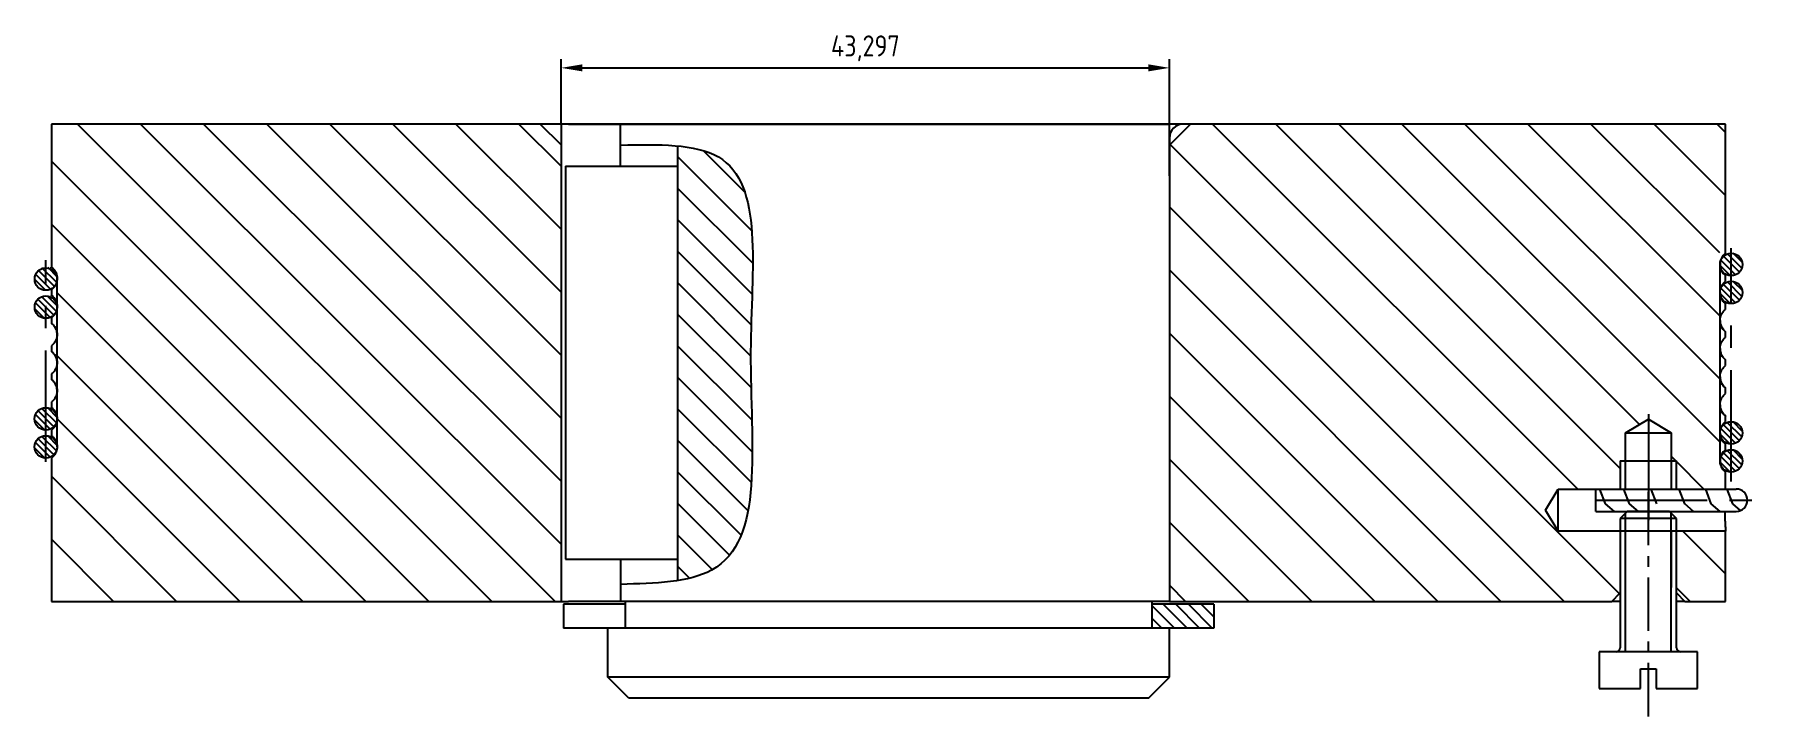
# Model space of a CAD drawing. Header units: millimetres. Extents: x 686 to 2719, y -288 to -27.
# Drawn here: x 686 to 809, y -249.3 to -200.8 of the extents above; entities that cross this region are included whole.
import ezdxf

# ---------------------------------------------------------------- set-up
doc = ezdxf.new("R2010")
doc.units = ezdxf.units.MM
doc.header["$LTSCALE"] = 0.25
doc.linetypes.add('CENTER', pattern=[50.8, 31.75, -6.35, 6.35, -6.35])
for name, color, linetype in [('Bord', 1, 'Continuous'), ('Cen', 5, 'CENTER'), ('Con', 6, 'Continuous'), ('Cont', 6, 'Continuous'), ('Hatch', 2, 'Continuous')]:
    doc.layers.add(name, color=color, linetype=linetype)
doc.layers.add('Видимый контур (ГОСТ)', color=7, linetype='Continuous', lineweight=50)
doc.styles.add('Style1', font='romans.shx', dxfattribs={"width": 0.8})
doc.dimstyles.new('Lin_0.5', dxfattribs={"dimscale": 0.5, "dimtxt": 3, "dimasz": 3, "dimexe": 1.25, "dimexo": 0, "dimgap": 1, "dimtad": 1, "dimdec": 3, "dimtxsty": 'Style1', "dimcen": 2.5, "dimclrt": 3, "dimadec": 0, "dimazin": 0, "dimtfac": 1, "dimtdec": 3, "dimtmove": 0, "dimatfit": 3, "dimldrblk": 'DOT', "dimfxl": 1, "dimarcsym": 0})
pattern_1 = [(315, (8890.8365, -7250.4656), (2.245064, 2.245064), [])]

# ---------------------------------------------------------------- blocks, each defined once
blk = doc.blocks.new('B0A3500')
at = {"ltscale": 0.48}
for p, q in [((0, 3.5), (-2.6, 3.5)), ((-2.6, 3.5), (-2.6, 0.55)), ((0, -3.5), (0, 3.5)), ((9.5, 2), (0.3, 2)), ((10, 1.5), (9.5, 2)), ((9.5, -2), (9.5, 2)), ((10, -1.5), (10, 1.5)), ((-2.6, 0.55), (-1.2, 0.55)), ((-1.2, 0.55), (-1.2, -0.55)), ((-1.2, -0.55), (-2.6, -0.55)), ((-2.6, -0.55), (-2.6, -3.5)), ((0.3, -2), (9.5, -2)), ((9.5, -2), (10, -1.5)), ((-2.6, -3.5), (0, -3.5))]:
    blk.add_line(p, q, dxfattribs=at)
at = {"color": 1, "ltscale": 0.48}
for p, q in [((0, 1.621), (9.879, 1.621)), ((0, -1.621), (9.879, -1.621))]:
    blk.add_line(p, q, dxfattribs=at)
at = {"color": 5, "linetype": 'CENTER', "ltscale": 0.48}
blk.add_line((-4.6, 0), (12, 0), dxfattribs=at)
at = {"ltscale": 0.48}
for centre, start, end in [((0.3, 2.3), 180, 270), ((0.3, -2.3), 90, 180)]:
    blk.add_arc(centre, 0.3, start, end, dxfattribs=at)
blk = doc.blocks.new('*D107')
at = {"layer": 'Con', "color": 0, "lineweight": -2, "transparency": 16777216}
for p, q in [((723.51, -207.14), (723.51, -202.52)), ((766.81, -210.84), (766.81, -202.52)), ((725.01, -203.14), (765.31, -203.14))]:
    blk.add_line(p, q, dxfattribs=at)
at = {"layer": 'Con', "color": 0, "transparency": 16777216}
for points in [[(725.01, -202.89), (725.01, -203.39), (723.51, -203.14)], [(765.31, -202.89), (765.31, -203.39), (766.81, -203.14)]]:
    blk.add_solid(points, dxfattribs=at)
at = {"layer": 'Con', "color": 3, "transparency": 16777216, "insert": (745.16, -201.75), "char_height": 1.5, "attachment_point": 5, "style": 'Style1'}
blk.add_mtext('43,297', dxfattribs=at)
blk = doc.blocks.new('_Dot')
at = {"color": 0, "linetype": 'ByBlock', "lineweight": -2}
blk.add_line((-0.5, 0), (-1, 0), dxfattribs=at)
at = {"color": 0, "linetype": 'ByBlock', "const_width": 0.5}
blk.add_lwpolyline([(-0.25, 0, 1), (0.25, 0, 1)], format="xyb", close=True, dxfattribs=at)

msp = doc.modelspace()

# ---------------------------------------------------------------- hatches: boundary and pattern name
at = {"layer": 'Hatch'}
h = msp.add_hatch(dxfattribs=at)
h.set_pattern_fill('ANSI31', color=256, angle=-90, style=0)
h.set_pattern_definition(pattern_1)
h.paths.add_polyline_path([(723.51385, -241.13989), (723.51454, -207.13989), (721.81241, -207.13989), (687.21282, -207.13989), (687.21282, -217.29255), (687.61885, -217.29255), (687.61885, -230.94351), (687.21213, -230.96573), (687.21213, -241.13989)])
h = msp.add_hatch(dxfattribs=at)
h.set_pattern_fill('ANSI31', color=256, angle=-90, style=0)
h.set_pattern_definition(pattern_1)
h.paths.add_polyline_path([(798.31055, -241.13989), (798.91055, -240.53989), (798.91055, -236.13989), (794.49877, -236.13989), (793.59768, -234.64024), (794.4996, -233.1392), (794.4996, -233.13989), (798.91055, -233.13989), (798.91055, -231.13989), (799.28955, -231.13989), (799.28955, -229.13989), (800.91124, -228.16548), (800.91124, -228.1659), (802.53224, -229.13989), (802.53224, -231.13989), (802.91055, -231.13989), (802.91124, -231.13989), (802.91124, -233.13989), (806.41124, -233.13989), (806.41124, -231.97347), (806.00333, -231.97347), (806.00333, -216.2629), (806.41194, -216.2629), (806.41194, -207.13989), (766.81114, -207.13989), (766.81114, -233.13989), (766.81184, -233.13989), (766.81184, -241.13989)])
h.paths.add_polyline_path([(806.41124, -241.13989), (806.41124, -236.13989), (802.91124, -236.13989), (802.91124, -240.53989), (803.51124, -241.13989)], flags=17)
h = msp.add_hatch(dxfattribs=at)
h.set_pattern_fill('ANSI31', color=256, scale=0.5, angle=-90, style=0)
h.set_pattern_definition([(315, (8890.8365, -7250.4656), (1.12253202, 1.12253202), [])])
edge = h.paths.add_edge_path()
edge.add_spline(control_points=[(731.81419, -239.65374), (732.71954, -239.51149), (738.23835, -238.00205), (735.98116, -224.09481), (738.17643, -210.00009), (732.93297, -208.81137), (731.81419, -208.70378)], knot_values=[3.709257557, 3.709257557, 3.709257557, 3.709257557, 6.461208478, 22.262961147, 36.333562038, 39.635474212, 39.635474212, 39.635474212, 39.635474212], degree=3, periodic=0)
edge.add_line((731.81419, -208.70378), (731.81419, -239.65374))
h = msp.add_hatch(dxfattribs=at)
h.set_pattern_fill('ANSI31', color=256, scale=0.1, angle=-90, style=0)
h.set_pattern_definition([(315, (8938.0233, 26049.195), (0.224506403, 0.224506403), [])])
h.paths.add_polyline_path([(806.81263, -217.93989, 1), (806.81263, -216.33989, 1)])
h = msp.add_hatch(dxfattribs=at)
h.set_pattern_fill('ANSI31', color=256, scale=0.1, angle=-90, style=0)
h.set_pattern_definition([(315, (8818.0235, 26048.1993), (0.224506403, 0.224506403), [])])
h.paths.add_polyline_path([(686.81281, -218.9356, 1), (686.81281, -217.3356, 1)])
h = msp.add_hatch(dxfattribs=at)
h.set_pattern_fill('ANSI31', color=256, scale=0.1, angle=-90, style=0)
h.set_pattern_definition([(315, (8938.0233, 26047.1993), (0.224506403, 0.224506403), [])])
h.paths.add_polyline_path([(806.81262, -219.9356, 1), (806.81262, -218.3356, 1)])
h = msp.add_hatch(dxfattribs=at)
h.set_pattern_fill('ANSI31', color=256, scale=0.1, angle=-90, style=0)
h.set_pattern_definition([(315, (8818.01377, 26046.14355), (0.224506403, 0.224506403), [])])
h.paths.add_polyline_path([(686.80309, -220.99133, 1), (686.80309, -219.39133, 1)])
h = msp.add_hatch(dxfattribs=at)
h.set_pattern_fill('ANSI31', color=256, scale=0.1, angle=-90, style=0)
h.set_pattern_definition([(315, (8818.02282, 26038.1907), (0.224506403, 0.224506403), [])])
h.paths.add_polyline_path([(686.81214, -228.94419, 1), (686.81214, -227.34419, 1)])
h = msp.add_hatch(dxfattribs=at)
h.set_pattern_fill('ANSI31', color=256, scale=0.1, angle=-90, style=0)
h.set_pattern_definition([(315, (8938.02263, 26037.1907), (0.224506403, 0.224506403), [])])
h.paths.add_polyline_path([(806.81195, -229.94419, 1), (806.81195, -228.34419, 1)])
h = msp.add_hatch(dxfattribs=at)
h.set_pattern_fill('ANSI31', color=256, scale=0.1, angle=-90, style=0)
h.set_pattern_definition([(315, (8818.0228, 26036.195), (0.224506403, 0.224506403), [])])
h.paths.add_polyline_path([(686.81213, -230.93989, 1), (686.81213, -229.33989, 1)])
h = msp.add_hatch(dxfattribs=at)
h.set_pattern_fill('ANSI31', color=256, scale=0.1, angle=-90, style=0)
h.set_pattern_definition([(315, (8938.02262, 26035.195), (0.224506403, 0.224506403), [])])
h.paths.add_polyline_path([(806.81194, -231.93989, 1), (806.81194, -230.33989, 1)])
h = msp.add_hatch(dxfattribs=at)
h.set_pattern_fill('ANSI31', color=256, scale=0.2, angle=-90, style=0)
h.set_pattern_definition([(315, (8890.83654, -7250.46556), (0.449012806, 0.449012806), [])])
h.paths.add_polyline_path([(766.81111, -243.03989), (769.96241, -243.03989), (769.96241, -241.33989), (765.56241, -241.33989), (765.56241, -243.03987)])

# ---------------------------------------------------------------- linework, layer by layer
at = {"layer": 'Bord'}
for p, q in [((806.01195, -231.13992), (806.01263, -217.13989)), ((687.61213, -230.13731), (687.61281, -218.14385)), ((798.91055, -231.13989), (798.91055, -233.13989)), ((798.91124, -231.13989), (798.91124, -233.13989)), ((802.91055, -233.13989), (802.91055, -231.13989)), ((802.91124, -233.13989), (802.91124, -231.13989)), ((798.91055, -236.13989), (798.91055, -240.53989)), ((798.91124, -236.13989), (798.91124, -240.53989)), ((802.91055, -240.53989), (802.91055, -236.13989)), ((802.91124, -240.53989), (802.91124, -236.13989))]:
    msp.add_line(p, q, dxfattribs=at)
msp.add_open_spline([(727.73541, -208.63989), (730.40244, -208.58605), (738.42188, -208.42414), (735.98116, -224.09481), (738.50111, -239.621), (730.17519, -239.86129), (727.73541, -239.93171)], degree=3, knots=[0, 0, 0, 0, 7.011169731, 21.081770622, 36.88352329, 43.433290506, 43.433290506, 43.433290506, 43.433290506], dxfattribs=at)
at = {"layer": 'Cen'}
for p, q in [((806.81194, -232.60438), (806.81263, -215.99002)), ((686.81213, -231.21085), (686.81282, -216.84463)), ((800.91124, -227.81647), (800.91124, -235.36592)), ((797.16975, -233.93989), (808.96345, -233.93989))]:
    msp.add_line(p, q, dxfattribs=at)
at = {"layer": 'Con'}
for p, q in [((723.81419, -210.13989), (731.81419, -210.13989)), ((723.51391, -238.13989), (723.51419, -238.13989)), ((723.81419, -238.13989), (731.81419, -238.13989))]:
    msp.add_line(p, q, dxfattribs=at)
at = {"layer": 'Cont'}
for p, q in [((687.21282, -207.13989), (687.21282, -217.33989)), ((724.01311, -207.13989), (687.21282, -207.13989)), ((687.21282, -207.13989), (687.21282, -217.33989)), ((724.01311, -207.13989), (687.21282, -207.13989)), ((771.81241, -207.13989), (721.81241, -207.13989)), ((771.81241, -207.13989), (721.81241, -207.13989)), ((723.51451, -208.63989), (722.01454, -207.13989)), ((723.51385, -241.13989), (723.51454, -207.13989)), ((724.01311, -207.13989), (727.27371, -207.13989)), ((769.31184, -207.13989), (724.31241, -207.13989)), ((769.31184, -207.13989), (724.31241, -207.13989)), ((726.81241, -207.13989), (766.81184, -207.13989)), ((726.81241, -207.13989), (766.81184, -207.13989)), ((727.27371, -207.13989), (766.81253, -207.13989)), ((727.27371, -207.13989), (766.81253, -207.13989)), ((727.73541, -210.13989), (727.73541, -207.13989)), ((766.81114, -208.63989), (768.31114, -207.13989)), ((806.41194, -207.13989), (766.81184, -207.13989)), ((806.41263, -207.13989), (766.81253, -207.13989)), ((806.41194, -216.33989), (806.41194, -207.13989)), ((806.41263, -216.33989), (806.41263, -207.13989)), ((731.81419, -239.65374), (731.81419, -208.70378)), ((766.81114, -208.13989), (766.81114, -241.13989)), ((723.51419, -238.13989), (723.51419, -210.13989)), ((723.81419, -210.13989), (723.81419, -238.13989)), ((806.41194, -218.33989), (806.41194, -217.93989)), ((806.41263, -218.33989), (806.41263, -217.93989)), ((687.21282, -218.93989), (687.21282, -219.33989)), ((687.21282, -218.93989), (687.21282, -219.33989)), ((806.41124, -220.33989), (806.41124, -219.93989)), ((806.41194, -220.33989), (806.41194, -219.93989)), ((806.41194, -220.33989), (806.41194, -219.93989)), ((806.41263, -220.33989), (806.41263, -219.93989)), ((687.21213, -220.93989), (687.21213, -221.33989)), ((687.21213, -220.93989), (687.21213, -221.33989)), ((687.21282, -220.93989), (687.21282, -221.33989)), ((687.21282, -220.93989), (687.21282, -221.33989)), ((806.41124, -222.33989), (806.41124, -221.93989)), ((806.41194, -222.33989), (806.41194, -221.93989)), ((687.21213, -222.93989), (687.21213, -223.33989)), ((687.21213, -222.93989), (687.21213, -223.33989)), ((687.21213, -224.93989), (687.21213, -225.33989)), ((687.21213, -224.93989), (687.21213, -225.33989)), ((806.41124, -224.33989), (806.41124, -223.93989)), ((806.41194, -224.33989), (806.41194, -223.93989)), ((806.41124, -226.33989), (806.41124, -225.93989)), ((806.41194, -226.33989), (806.41194, -225.93989)), ((687.21213, -226.93989), (687.21213, -227.33989)), ((687.21213, -226.93989), (687.21213, -227.33989)), ((799.28955, -229.13989), (800.91055, -228.1659)), ((799.29024, -229.13989), (800.91124, -228.1659)), ((800.91055, -228.1659), (802.53155, -229.13989)), ((800.91124, -228.1659), (802.53224, -229.13989)), ((806.41124, -228.33989), (806.41124, -227.93989)), ((806.41194, -228.33989), (806.41194, -227.93989)), ((687.21213, -228.93989), (687.21213, -229.33989)), ((687.21213, -228.93989), (687.21213, -229.33989)), ((799.28955, -231.13989), (799.28955, -229.13989)), ((799.29024, -229.13989), (802.53224, -229.13989)), ((799.29024, -233.13989), (799.29024, -229.13989)), ((802.53155, -229.13989), (802.53155, -231.13989)), ((802.53224, -229.13989), (802.53224, -233.13989)), ((687.21213, -230.93989), (687.21213, -241.13989)), ((687.21213, -230.93989), (687.21213, -241.13989)), ((798.91055, -231.13989), (799.28955, -231.13989)), ((798.91124, -231.13989), (802.91124, -231.13989)), ((802.53155, -231.13989), (802.91055, -231.13989)), ((806.41124, -230.33989), (806.41124, -229.93989)), ((806.41194, -230.33989), (806.41194, -229.93989)), ((806.41124, -233.13989), (806.41124, -231.93989)), ((806.41194, -233.13989), (806.41194, -231.93989)), ((766.81114, -233.13989), (766.81184, -233.13989)), ((766.81184, -233.13989), (766.81184, -241.13989)), ((793.59789, -234.63989), (794.49918, -233.13989)), ((793.59789, -234.64059), (794.4996, -233.13989)), ((794.49918, -233.13989), (799.29024, -233.13989)), ((794.49918, -233.13989), (799.28955, -233.13989)), ((794.4996, -236.13989), (794.4996, -233.13989)), ((797.16905, -233.13989), (806.41124, -233.13989)), ((797.16975, -233.13989), (807.16677, -233.13989)), ((797.16975, -234.73989), (797.16975, -233.13989)), ((797.85506, -234.19777), (797.46303, -233.13989)), ((799.56195, -234.19777), (799.16992, -233.13989)), ((801.5087, -234.19777), (801.11668, -233.13989)), ((802.53224, -233.13989), (806.41194, -233.13989)), ((803.49771, -234.19777), (803.10569, -233.13989)), ((805.38553, -234.19777), (804.99351, -233.13989)), ((806.92107, -234.19777), (806.52904, -233.13989)), ((794.49918, -236.13989), (793.59789, -234.63989)), ((794.49877, -236.13989), (793.59789, -234.64059)), ((797.16975, -234.73989), (807.16677, -234.73989)), ((798.49338, -234.73989), (797.85506, -234.19777)), ((800.20028, -234.73989), (799.56195, -234.19777)), ((804.13604, -234.73989), (803.49771, -234.19777)), ((806.02386, -234.73989), (805.38553, -234.19777)), ((807.48255, -234.67463), (806.92107, -234.19777)), ((766.81184, -236.13989), (766.81114, -236.13989)), ((798.91124, -236.13989), (794.49877, -236.13989)), ((798.91055, -236.13989), (794.49877, -236.13989)), ((806.41124, -236.13989), (798.91055, -236.13989)), ((799.29024, -240.16089), (799.29024, -236.13989)), ((802.53224, -236.13989), (802.53224, -240.16089)), ((806.41194, -236.13989), (802.91124, -236.13989)), ((806.41124, -241.13989), (806.41124, -236.13989)), ((806.41194, -241.13989), (806.41194, -236.13989)), ((727.73541, -238.13989), (727.73541, -241.1391)), ((798.31055, -241.13989), (798.91055, -240.53989)), ((798.31124, -241.13989), (798.91124, -240.53989)), ((802.91055, -240.53989), (803.51055, -241.13989)), ((802.91124, -240.53989), (803.51124, -241.13989)), ((687.21213, -241.13989), (724.01241, -241.13989)), ((687.21213, -241.13989), (724.01241, -241.13989)), ((728.06241, -241.33989), (723.66597, -241.33989)), ((723.66597, -241.33989), (723.66597, -243.03987)), ((766.81114, -241.13989), (724.01241, -241.13902)), ((728.06241, -241.1391), (728.06241, -243.0391)), ((765.56241, -241.13987), (765.56241, -243.03987)), ((769.96241, -241.33989), (765.56241, -241.33989)), ((766.81114, -241.13989), (798.31055, -241.13989)), ((766.81184, -241.13989), (798.31124, -241.13989)), ((769.96241, -241.13987), (769.96241, -241.13989)), ((769.96241, -241.33989), (769.96241, -243.03987)), ((798.91124, -241.13989), (798.31124, -241.13989)), ((803.51124, -241.13989), (802.91124, -241.13989)), ((803.51055, -241.13989), (806.41124, -241.13989)), ((803.51124, -241.13989), (806.41194, -241.13989)), ((728.06241, -243.0391), (723.66597, -243.0391)), ((726.81415, -246.53908), (726.81422, -243.03908)), ((766.81111, -243.03989), (726.81422, -243.03908)), ((769.96241, -243.03989), (765.56241, -243.03989)), ((766.81103, -246.53989), (766.81111, -243.03989)), ((728.31412, -248.03911), (726.81415, -246.53908)), ((766.81103, -246.53989), (726.81415, -246.53908)), ((765.311, -248.03986), (766.81103, -246.53989)), ((765.311, -248.03986), (728.31412, -248.03911))]:
    msp.add_line(p, q, dxfattribs=at)
for centre in [(806.81263, -217.13989), (686.81387, -218.18486), (806.81262, -219.1356), (686.81386, -220.18057), (686.81214, -228.14419), (806.81195, -229.14419), (686.81213, -230.13989), (806.81194, -231.13989)]:
    msp.add_circle(centre, 0.8, dxfattribs=at)
for centre, radius, start, end in [((767.81114, -208.13989), 1, 90, 180), ((807.01194, -217.13989), 1, 126.8698976, 233.1301024), ((807.01263, -217.13989), 1, 126.8698976, 233.1301024), ((807.01124, -231.13989), 1, 126.8698976, 180), ((807.01194, -231.13989), 1, 126.8698976, 180), ((807.16677, -233.93989), 0.8, 270, 90)]:
    msp.add_arc(centre, radius, start, end, dxfattribs=at)
for points, knots in [([(687.21282, -217.33989), (687.29567, -217.40203), (687.36836, -217.47665), (687.48824, -217.64555), (687.53469, -217.7388), (687.60538, -217.96163), (687.62014, -218.09225), (687.59875, -218.3518), (687.56281, -218.47824), (687.44448, -218.71024), (687.36323, -218.81357), (687.24771, -218.91281), (687.23049, -218.92664), (687.21282, -218.93989)], [-0.1859514132, -0.1859514132, -0.1859514132, -0.1859514132, -0.1548844489, -0.1548844489, -0.1238174846, -0.1238174846, -0.0847530373, -0.0847530373, -0.0456885899, -0.0456885899, -0.0066241426, -0.0066241426, 0, 0, 0, 0]), ([(687.21282, -217.33989), (687.29567, -217.40203), (687.36836, -217.47665), (687.48824, -217.64555), (687.53469, -217.7388), (687.60538, -217.96163), (687.62014, -218.09225), (687.59875, -218.3518), (687.56281, -218.47824), (687.44448, -218.71024), (687.36323, -218.81357), (687.24771, -218.91281), (687.23049, -218.92664), (687.21282, -218.93989)], [-0.1859514132, -0.1859514132, -0.1859514132, -0.1859514132, -0.1548844489, -0.1548844489, -0.1238174846, -0.1238174846, -0.0847530373, -0.0847530373, -0.0456885899, -0.0456885899, -0.0066241426, -0.0066241426, 0, 0, 0, 0]), ([(687.61282, -218.13989), (687.61282, -218.027), (687.59292, -217.91267), (687.51944, -217.70541), (687.46572, -217.60942), (687.34563, -217.45554), (687.27945, -217.39334), (687.21744, -217.34682)], [0, 0, 0, 0, 0.0355582671, 0.0355582671, 0.0701260916, 0.0701260916, 0.1014930338, 0.1014930338, 0.1014930338, 0.1014930338]), ([(687.61282, -218.13989), (687.61282, -218.027), (687.59292, -217.91267), (687.51944, -217.70541), (687.46572, -217.60942), (687.34563, -217.45554), (687.27945, -217.39334), (687.21744, -217.34682)], [0, 0, 0, 0, 0.0355582671, 0.0355582671, 0.0701260916, 0.0701260916, 0.1014930338, 0.1014930338, 0.1014930338, 0.1014930338]), ([(806.41194, -219.93989), (806.3202, -219.87109), (806.24098, -219.78702), (806.11451, -219.59571), (806.06819, -219.48988), (806.00975, -219.25207), (806.00368, -219.12076), (806.0422, -218.8632), (806.08643, -218.73941), (806.21985, -218.51575), (806.30777, -218.41802), (806.41194, -218.33989)], [-0.1859948294, -0.1859948294, -0.1859948294, -0.1859948294, -0.1515940857, -0.1515940857, -0.117193342, -0.117193342, -0.0781288947, -0.0781288947, -0.0390644473, -0.0390644473, 0, 0, 0, 0]), ([(806.41263, -219.93989), (806.3209, -219.87109), (806.24167, -219.78702), (806.1152, -219.59571), (806.06889, -219.48988), (806.01045, -219.25207), (806.00437, -219.12076), (806.04289, -218.8632), (806.08712, -218.73941), (806.22054, -218.51575), (806.30846, -218.41802), (806.41263, -218.33989)], [-0.1859948294, -0.1859948294, -0.1859948294, -0.1859948294, -0.1515940857, -0.1515940857, -0.117193342, -0.117193342, -0.0781288947, -0.0781288947, -0.0390644473, -0.0390644473, 0, 0, 0, 0]), ([(687.21282, -219.33989), (687.29567, -219.40203), (687.36836, -219.47665), (687.48824, -219.64555), (687.53469, -219.7388), (687.60538, -219.96163), (687.62014, -220.09225), (687.59875, -220.3518), (687.56281, -220.47824), (687.44448, -220.71024), (687.36323, -220.81357), (687.24771, -220.91281), (687.23049, -220.92664), (687.21282, -220.93989)], [-0.1859514132, -0.1859514132, -0.1859514132, -0.1859514132, -0.1548844489, -0.1548844489, -0.1238174846, -0.1238174846, -0.0847530373, -0.0847530373, -0.0456885899, -0.0456885899, -0.0066241426, -0.0066241426, 0, 0, 0, 0]), ([(687.21282, -219.33989), (687.29567, -219.40203), (687.36836, -219.47665), (687.48824, -219.64555), (687.53469, -219.7388), (687.60538, -219.96163), (687.62014, -220.09225), (687.59875, -220.3518), (687.56281, -220.47824), (687.44448, -220.71024), (687.36323, -220.81357), (687.24771, -220.91281), (687.23049, -220.92664), (687.21282, -220.93989)], [-0.1859514132, -0.1859514132, -0.1859514132, -0.1859514132, -0.1548844489, -0.1548844489, -0.1238174846, -0.1238174846, -0.0847530373, -0.0847530373, -0.0456885899, -0.0456885899, -0.0066241426, -0.0066241426, 0, 0, 0, 0]), ([(687.61282, -220.13989), (687.61282, -220.027), (687.59292, -219.91267), (687.51944, -219.70541), (687.46572, -219.60942), (687.34563, -219.45554), (687.27945, -219.39334), (687.21744, -219.34682)], [0, 0, 0, 0, 0.0355582671, 0.0355582671, 0.0701260916, 0.0701260916, 0.1014930338, 0.1014930338, 0.1014930338, 0.1014930338]), ([(687.61282, -220.13989), (687.61282, -220.027), (687.59292, -219.91267), (687.51944, -219.70541), (687.46572, -219.60942), (687.34563, -219.45554), (687.27945, -219.39334), (687.21744, -219.34682)], [0, 0, 0, 0, 0.0355582671, 0.0355582671, 0.0701260916, 0.0701260916, 0.1014930338, 0.1014930338, 0.1014930338, 0.1014930338]), ([(806.01194, -219.13989), (806.01194, -219.25278), (806.03184, -219.36712), (806.10532, -219.57437), (806.15904, -219.67036), (806.27913, -219.82424), (806.34531, -219.88645), (806.40732, -219.93297)], [0, 0, 0, 0, 0.0355582671, 0.0355582671, 0.0701260916, 0.0701260916, 0.1014930338, 0.1014930338, 0.1014930338, 0.1014930338]), ([(806.01263, -219.13989), (806.01263, -219.25278), (806.03253, -219.36712), (806.10602, -219.57437), (806.15974, -219.67036), (806.27982, -219.82424), (806.346, -219.88645), (806.40801, -219.93297)], [0, 0, 0, 0, 0.0355582671, 0.0355582671, 0.0701260916, 0.0701260916, 0.1014930338, 0.1014930338, 0.1014930338, 0.1014930338]), ([(806.41124, -221.93989), (806.31951, -221.87109), (806.24029, -221.78702), (806.11381, -221.59571), (806.0675, -221.48988), (806.00906, -221.25207), (806.00298, -221.12076), (806.0415, -220.8632), (806.08574, -220.73941), (806.21916, -220.51575), (806.30707, -220.41802), (806.41124, -220.33989)], [-0.1859948294, -0.1859948294, -0.1859948294, -0.1859948294, -0.1515940857, -0.1515940857, -0.117193342, -0.117193342, -0.0781288947, -0.0781288947, -0.0390644473, -0.0390644473, 0, 0, 0, 0]), ([(806.41194, -221.93989), (806.3202, -221.87109), (806.24098, -221.78702), (806.11451, -221.59571), (806.06819, -221.48988), (806.00975, -221.25207), (806.00368, -221.12076), (806.0422, -220.8632), (806.08643, -220.73941), (806.21985, -220.51575), (806.30777, -220.41802), (806.41194, -220.33989)], [-0.1859948294, -0.1859948294, -0.1859948294, -0.1859948294, -0.1515940857, -0.1515940857, -0.117193342, -0.117193342, -0.0781288947, -0.0781288947, -0.0390644473, -0.0390644473, 0, 0, 0, 0]), ([(806.01124, -221.13989), (806.01124, -221.25278), (806.03114, -221.36712), (806.10463, -221.57437), (806.15835, -221.67036), (806.27843, -221.82424), (806.34462, -221.88645), (806.40663, -221.93297)], [0, 0, 0, 0, 0.0355582671, 0.0355582671, 0.0701260916, 0.0701260916, 0.1014930338, 0.1014930338, 0.1014930338, 0.1014930338]), ([(806.01194, -221.13989), (806.01194, -221.25278), (806.03184, -221.36712), (806.10532, -221.57437), (806.15904, -221.67036), (806.27913, -221.82424), (806.34531, -221.88645), (806.40732, -221.93297)], [0, 0, 0, 0, 0.0355582671, 0.0355582671, 0.0701260916, 0.0701260916, 0.1014930338, 0.1014930338, 0.1014930338, 0.1014930338]), ([(687.21213, -221.33989), (687.29497, -221.40203), (687.36767, -221.47665), (687.48754, -221.64555), (687.534, -221.7388), (687.60469, -221.96163), (687.61944, -222.09225), (687.59806, -222.3518), (687.56212, -222.47824), (687.44379, -222.71024), (687.36253, -222.81357), (687.24701, -222.91281), (687.22979, -222.92664), (687.21213, -222.93989)], [-0.1859514132, -0.1859514132, -0.1859514132, -0.1859514132, -0.1548844489, -0.1548844489, -0.1238174846, -0.1238174846, -0.0847530373, -0.0847530373, -0.0456885899, -0.0456885899, -0.0066241426, -0.0066241426, 0, 0, 0, 0]), ([(687.21213, -221.33989), (687.29497, -221.40203), (687.36767, -221.47665), (687.48754, -221.64555), (687.534, -221.7388), (687.60469, -221.96163), (687.61944, -222.09225), (687.59806, -222.3518), (687.56212, -222.47824), (687.44379, -222.71024), (687.36253, -222.81357), (687.24701, -222.91281), (687.22979, -222.92664), (687.21213, -222.93989)], [-0.1859514132, -0.1859514132, -0.1859514132, -0.1859514132, -0.1548844489, -0.1548844489, -0.1238174846, -0.1238174846, -0.0847530373, -0.0847530373, -0.0456885899, -0.0456885899, -0.0066241426, -0.0066241426, 0, 0, 0, 0]), ([(687.61213, -222.13989), (687.61213, -222.027), (687.59223, -221.91267), (687.51874, -221.70541), (687.46502, -221.60942), (687.34494, -221.45554), (687.27876, -221.39334), (687.21675, -221.34682)], [0, 0, 0, 0, 0.0355582671, 0.0355582671, 0.0701260916, 0.0701260916, 0.1014930338, 0.1014930338, 0.1014930338, 0.1014930338]), ([(687.61213, -222.13989), (687.61213, -222.027), (687.59223, -221.91267), (687.51874, -221.70541), (687.46502, -221.60942), (687.34494, -221.45554), (687.27876, -221.39334), (687.21675, -221.34682)], [0, 0, 0, 0, 0.0355582671, 0.0355582671, 0.0701260916, 0.0701260916, 0.1014930338, 0.1014930338, 0.1014930338, 0.1014930338]), ([(806.41124, -223.93989), (806.31951, -223.87109), (806.24029, -223.78702), (806.11381, -223.59571), (806.0675, -223.48988), (806.00906, -223.25207), (806.00298, -223.12076), (806.0415, -222.8632), (806.08574, -222.73941), (806.21916, -222.51575), (806.30707, -222.41802), (806.41124, -222.33989)], [-0.1859948294, -0.1859948294, -0.1859948294, -0.1859948294, -0.1515940857, -0.1515940857, -0.117193342, -0.117193342, -0.0781288947, -0.0781288947, -0.0390644473, -0.0390644473, 0, 0, 0, 0]), ([(806.41194, -223.93989), (806.3202, -223.87109), (806.24098, -223.78702), (806.11451, -223.59571), (806.06819, -223.48988), (806.00975, -223.25207), (806.00368, -223.12076), (806.0422, -222.8632), (806.08643, -222.73941), (806.21985, -222.51575), (806.30777, -222.41802), (806.41194, -222.33989)], [-0.1859948294, -0.1859948294, -0.1859948294, -0.1859948294, -0.1515940857, -0.1515940857, -0.117193342, -0.117193342, -0.0781288947, -0.0781288947, -0.0390644473, -0.0390644473, 0, 0, 0, 0]), ([(687.21213, -223.33989), (687.29497, -223.40203), (687.36767, -223.47665), (687.48754, -223.64555), (687.534, -223.7388), (687.60469, -223.96163), (687.61944, -224.09225), (687.59806, -224.3518), (687.56212, -224.47824), (687.44379, -224.71024), (687.36253, -224.81357), (687.24701, -224.91281), (687.22979, -224.92664), (687.21213, -224.93989)], [-0.1859514132, -0.1859514132, -0.1859514132, -0.1859514132, -0.1548844489, -0.1548844489, -0.1238174846, -0.1238174846, -0.0847530373, -0.0847530373, -0.0456885899, -0.0456885899, -0.0066241426, -0.0066241426, 0, 0, 0, 0]), ([(687.21213, -223.33989), (687.29497, -223.40203), (687.36767, -223.47665), (687.48754, -223.64555), (687.534, -223.7388), (687.60469, -223.96163), (687.61944, -224.09225), (687.59806, -224.3518), (687.56212, -224.47824), (687.44379, -224.71024), (687.36253, -224.81357), (687.24701, -224.91281), (687.22979, -224.92664), (687.21213, -224.93989)], [-0.1859514132, -0.1859514132, -0.1859514132, -0.1859514132, -0.1548844489, -0.1548844489, -0.1238174846, -0.1238174846, -0.0847530373, -0.0847530373, -0.0456885899, -0.0456885899, -0.0066241426, -0.0066241426, 0, 0, 0, 0]), ([(687.61213, -224.13989), (687.61213, -224.027), (687.59223, -223.91267), (687.51874, -223.70541), (687.46502, -223.60942), (687.34494, -223.45554), (687.27876, -223.39334), (687.21675, -223.34682)], [0, 0, 0, 0, 0.0355582671, 0.0355582671, 0.0701260916, 0.0701260916, 0.1014930338, 0.1014930338, 0.1014930338, 0.1014930338]), ([(687.61213, -224.13989), (687.61213, -224.027), (687.59223, -223.91267), (687.51874, -223.70541), (687.46502, -223.60942), (687.34494, -223.45554), (687.27876, -223.39334), (687.21675, -223.34682)], [0, 0, 0, 0, 0.0355582671, 0.0355582671, 0.0701260916, 0.0701260916, 0.1014930338, 0.1014930338, 0.1014930338, 0.1014930338]), ([(806.01124, -223.13989), (806.01124, -223.25278), (806.03114, -223.36712), (806.10463, -223.57437), (806.15835, -223.67036), (806.27843, -223.82424), (806.34462, -223.88645), (806.40663, -223.93297)], [0, 0, 0, 0, 0.0355582671, 0.0355582671, 0.0701260916, 0.0701260916, 0.1014930338, 0.1014930338, 0.1014930338, 0.1014930338]), ([(806.01194, -223.13989), (806.01194, -223.25278), (806.03184, -223.36712), (806.10532, -223.57437), (806.15904, -223.67036), (806.27913, -223.82424), (806.34531, -223.88645), (806.40732, -223.93297)], [0, 0, 0, 0, 0.0355582671, 0.0355582671, 0.0701260916, 0.0701260916, 0.1014930338, 0.1014930338, 0.1014930338, 0.1014930338]), ([(806.41124, -225.93989), (806.31951, -225.87109), (806.24029, -225.78702), (806.11381, -225.59571), (806.0675, -225.48988), (806.00906, -225.25207), (806.00298, -225.12076), (806.0415, -224.8632), (806.08574, -224.73941), (806.21916, -224.51575), (806.30707, -224.41802), (806.41124, -224.33989)], [-0.1859948294, -0.1859948294, -0.1859948294, -0.1859948294, -0.1515940857, -0.1515940857, -0.117193342, -0.117193342, -0.0781288947, -0.0781288947, -0.0390644473, -0.0390644473, 0, 0, 0, 0]), ([(806.41194, -225.93989), (806.3202, -225.87109), (806.24098, -225.78702), (806.11451, -225.59571), (806.06819, -225.48988), (806.00975, -225.25207), (806.00368, -225.12076), (806.0422, -224.8632), (806.08643, -224.73941), (806.21985, -224.51575), (806.30777, -224.41802), (806.41194, -224.33989)], [-0.1859948294, -0.1859948294, -0.1859948294, -0.1859948294, -0.1515940857, -0.1515940857, -0.117193342, -0.117193342, -0.0781288947, -0.0781288947, -0.0390644473, -0.0390644473, 0, 0, 0, 0]), ([(687.21213, -225.33989), (687.29497, -225.40203), (687.36767, -225.47665), (687.48754, -225.64555), (687.534, -225.7388), (687.60469, -225.96163), (687.61944, -226.09225), (687.59806, -226.3518), (687.56212, -226.47824), (687.44379, -226.71024), (687.36253, -226.81357), (687.24701, -226.91281), (687.22979, -226.92664), (687.21213, -226.93989)], [-0.1859514132, -0.1859514132, -0.1859514132, -0.1859514132, -0.1548844489, -0.1548844489, -0.1238174846, -0.1238174846, -0.0847530373, -0.0847530373, -0.0456885899, -0.0456885899, -0.0066241426, -0.0066241426, 0, 0, 0, 0]), ([(687.21213, -225.33989), (687.29497, -225.40203), (687.36767, -225.47665), (687.48754, -225.64555), (687.534, -225.7388), (687.60469, -225.96163), (687.61944, -226.09225), (687.59806, -226.3518), (687.56212, -226.47824), (687.44379, -226.71024), (687.36253, -226.81357), (687.24701, -226.91281), (687.22979, -226.92664), (687.21213, -226.93989)], [-0.1859514132, -0.1859514132, -0.1859514132, -0.1859514132, -0.1548844489, -0.1548844489, -0.1238174846, -0.1238174846, -0.0847530373, -0.0847530373, -0.0456885899, -0.0456885899, -0.0066241426, -0.0066241426, 0, 0, 0, 0]), ([(687.61213, -226.13989), (687.61213, -226.027), (687.59223, -225.91267), (687.51874, -225.70541), (687.46502, -225.60942), (687.34494, -225.45554), (687.27876, -225.39334), (687.21675, -225.34682)], [0, 0, 0, 0, 0.0355582671, 0.0355582671, 0.0701260916, 0.0701260916, 0.1014930338, 0.1014930338, 0.1014930338, 0.1014930338]), ([(687.61213, -226.13989), (687.61213, -226.027), (687.59223, -225.91267), (687.51874, -225.70541), (687.46502, -225.60942), (687.34494, -225.45554), (687.27876, -225.39334), (687.21675, -225.34682)], [0, 0, 0, 0, 0.0355582671, 0.0355582671, 0.0701260916, 0.0701260916, 0.1014930338, 0.1014930338, 0.1014930338, 0.1014930338]), ([(806.01124, -225.13989), (806.01124, -225.25278), (806.03114, -225.36712), (806.10463, -225.57437), (806.15835, -225.67036), (806.27843, -225.82424), (806.34462, -225.88645), (806.40663, -225.93297)], [0, 0, 0, 0, 0.0355582671, 0.0355582671, 0.0701260916, 0.0701260916, 0.1014930338, 0.1014930338, 0.1014930338, 0.1014930338]), ([(806.01194, -225.13989), (806.01194, -225.25278), (806.03184, -225.36712), (806.10532, -225.57437), (806.15904, -225.67036), (806.27913, -225.82424), (806.34531, -225.88645), (806.40732, -225.93297)], [0, 0, 0, 0, 0.0355582671, 0.0355582671, 0.0701260916, 0.0701260916, 0.1014930338, 0.1014930338, 0.1014930338, 0.1014930338]), ([(687.21213, -227.33989), (687.29497, -227.40203), (687.36767, -227.47665), (687.48754, -227.64555), (687.534, -227.7388), (687.60469, -227.96163), (687.61944, -228.09225), (687.59806, -228.3518), (687.56212, -228.47824), (687.44379, -228.71024), (687.36253, -228.81357), (687.24701, -228.91281), (687.22979, -228.92664), (687.21213, -228.93989)], [-0.1859514132, -0.1859514132, -0.1859514132, -0.1859514132, -0.1548844489, -0.1548844489, -0.1238174846, -0.1238174846, -0.0847530373, -0.0847530373, -0.0456885899, -0.0456885899, -0.0066241426, -0.0066241426, 0, 0, 0, 0]), ([(687.21213, -227.33989), (687.29497, -227.40203), (687.36767, -227.47665), (687.48754, -227.64555), (687.534, -227.7388), (687.60469, -227.96163), (687.61944, -228.09225), (687.59806, -228.3518), (687.56212, -228.47824), (687.44379, -228.71024), (687.36253, -228.81357), (687.24701, -228.91281), (687.22979, -228.92664), (687.21213, -228.93989)], [-0.1859514132, -0.1859514132, -0.1859514132, -0.1859514132, -0.1548844489, -0.1548844489, -0.1238174846, -0.1238174846, -0.0847530373, -0.0847530373, -0.0456885899, -0.0456885899, -0.0066241426, -0.0066241426, 0, 0, 0, 0]), ([(687.61213, -228.13989), (687.61213, -228.027), (687.59223, -227.91267), (687.51874, -227.70541), (687.46502, -227.60942), (687.34494, -227.45554), (687.27876, -227.39334), (687.21675, -227.34682)], [0, 0, 0, 0, 0.0355582671, 0.0355582671, 0.0701260916, 0.0701260916, 0.1014930338, 0.1014930338, 0.1014930338, 0.1014930338]), ([(687.61213, -228.13989), (687.61213, -228.027), (687.59223, -227.91267), (687.51874, -227.70541), (687.46502, -227.60942), (687.34494, -227.45554), (687.27876, -227.39334), (687.21675, -227.34682)], [0, 0, 0, 0, 0.0355582671, 0.0355582671, 0.0701260916, 0.0701260916, 0.1014930338, 0.1014930338, 0.1014930338, 0.1014930338]), ([(806.41124, -227.93989), (806.31951, -227.87109), (806.24029, -227.78702), (806.11381, -227.59571), (806.0675, -227.48988), (806.00906, -227.25207), (806.00298, -227.12076), (806.0415, -226.8632), (806.08574, -226.73941), (806.21916, -226.51575), (806.30707, -226.41802), (806.41124, -226.33989)], [-0.1859948294, -0.1859948294, -0.1859948294, -0.1859948294, -0.1515940857, -0.1515940857, -0.117193342, -0.117193342, -0.0781288947, -0.0781288947, -0.0390644473, -0.0390644473, 0, 0, 0, 0]), ([(806.41194, -227.93989), (806.3202, -227.87109), (806.24098, -227.78702), (806.11451, -227.59571), (806.06819, -227.48988), (806.00975, -227.25207), (806.00368, -227.12076), (806.0422, -226.8632), (806.08643, -226.73941), (806.21985, -226.51575), (806.30777, -226.41802), (806.41194, -226.33989)], [-0.1859948294, -0.1859948294, -0.1859948294, -0.1859948294, -0.1515940857, -0.1515940857, -0.117193342, -0.117193342, -0.0781288947, -0.0781288947, -0.0390644473, -0.0390644473, 0, 0, 0, 0]), ([(806.01124, -227.13989), (806.01124, -227.25278), (806.03114, -227.36712), (806.10463, -227.57437), (806.15835, -227.67036), (806.27843, -227.82424), (806.34462, -227.88645), (806.40663, -227.93297)], [0, 0, 0, 0, 0.0355582671, 0.0355582671, 0.0701260916, 0.0701260916, 0.1014930338, 0.1014930338, 0.1014930338, 0.1014930338]), ([(806.01194, -227.13989), (806.01194, -227.25278), (806.03184, -227.36712), (806.10532, -227.57437), (806.15904, -227.67036), (806.27913, -227.82424), (806.34531, -227.88645), (806.40732, -227.93297)], [0, 0, 0, 0, 0.0355582671, 0.0355582671, 0.0701260916, 0.0701260916, 0.1014930338, 0.1014930338, 0.1014930338, 0.1014930338]), ([(806.41124, -229.93989), (806.31951, -229.87109), (806.24029, -229.78702), (806.11381, -229.59571), (806.0675, -229.48988), (806.00906, -229.25207), (806.00298, -229.12076), (806.0415, -228.8632), (806.08574, -228.73941), (806.21916, -228.51575), (806.30707, -228.41802), (806.41124, -228.33989)], [-0.1859948294, -0.1859948294, -0.1859948294, -0.1859948294, -0.1515940857, -0.1515940857, -0.117193342, -0.117193342, -0.0781288947, -0.0781288947, -0.0390644473, -0.0390644473, 0, 0, 0, 0]), ([(806.41194, -229.93989), (806.3202, -229.87109), (806.24098, -229.78702), (806.11451, -229.59571), (806.06819, -229.48988), (806.00975, -229.25207), (806.00368, -229.12076), (806.0422, -228.8632), (806.08643, -228.73941), (806.21985, -228.51575), (806.30777, -228.41802), (806.41194, -228.33989)], [-0.1859948294, -0.1859948294, -0.1859948294, -0.1859948294, -0.1515940857, -0.1515940857, -0.117193342, -0.117193342, -0.0781288947, -0.0781288947, -0.0390644473, -0.0390644473, 0, 0, 0, 0]), ([(687.21213, -229.33989), (687.29497, -229.40203), (687.36767, -229.47665), (687.48754, -229.64555), (687.534, -229.7388), (687.60469, -229.96163), (687.61944, -230.09225), (687.59806, -230.3518), (687.56212, -230.47824), (687.44379, -230.71024), (687.36253, -230.81357), (687.24701, -230.91281), (687.22979, -230.92664), (687.21213, -230.93989)], [-0.1859514132, -0.1859514132, -0.1859514132, -0.1859514132, -0.1548844489, -0.1548844489, -0.1238174846, -0.1238174846, -0.0847530373, -0.0847530373, -0.0456885899, -0.0456885899, -0.0066241426, -0.0066241426, 0, 0, 0, 0]), ([(687.21213, -229.33989), (687.29497, -229.40203), (687.36767, -229.47665), (687.48754, -229.64555), (687.534, -229.7388), (687.60469, -229.96163), (687.61944, -230.09225), (687.59806, -230.3518), (687.56212, -230.47824), (687.44379, -230.71024), (687.36253, -230.81357), (687.24701, -230.91281), (687.22979, -230.92664), (687.21213, -230.93989)], [-0.1859514132, -0.1859514132, -0.1859514132, -0.1859514132, -0.1548844489, -0.1548844489, -0.1238174846, -0.1238174846, -0.0847530373, -0.0847530373, -0.0456885899, -0.0456885899, -0.0066241426, -0.0066241426, 0, 0, 0, 0]), ([(687.61213, -230.13989), (687.61213, -230.027), (687.59223, -229.91267), (687.51874, -229.70541), (687.46502, -229.60942), (687.34494, -229.45554), (687.27876, -229.39334), (687.21675, -229.34682)], [0, 0, 0, 0, 0.0355582671, 0.0355582671, 0.0701260916, 0.0701260916, 0.1014930338, 0.1014930338, 0.1014930338, 0.1014930338]), ([(687.61213, -230.13989), (687.61213, -230.027), (687.59223, -229.91267), (687.51874, -229.70541), (687.46502, -229.60942), (687.34494, -229.45554), (687.27876, -229.39334), (687.21675, -229.34682)], [0, 0, 0, 0, 0.0355582671, 0.0355582671, 0.0701260916, 0.0701260916, 0.1014930338, 0.1014930338, 0.1014930338, 0.1014930338]), ([(806.01124, -229.13989), (806.01124, -229.25278), (806.03114, -229.36712), (806.10463, -229.57437), (806.15835, -229.67036), (806.27843, -229.82424), (806.34462, -229.88645), (806.40663, -229.93297)], [0, 0, 0, 0, 0.0355582671, 0.0355582671, 0.0701260916, 0.0701260916, 0.1014930338, 0.1014930338, 0.1014930338, 0.1014930338]), ([(806.01194, -229.13989), (806.01194, -229.25278), (806.03184, -229.36712), (806.10532, -229.57437), (806.15904, -229.67036), (806.27913, -229.82424), (806.34531, -229.88645), (806.40732, -229.93297)], [0, 0, 0, 0, 0.0355582671, 0.0355582671, 0.0701260916, 0.0701260916, 0.1014930338, 0.1014930338, 0.1014930338, 0.1014930338]), ([(806.01124, -231.13989), (806.01124, -231.25278), (806.03114, -231.36712), (806.10463, -231.57437), (806.15835, -231.67036), (806.27843, -231.82424), (806.34462, -231.88645), (806.40663, -231.93297)], [0, 0, 0, 0, 0.0355582671, 0.0355582671, 0.0701260916, 0.0701260916, 0.1014930338, 0.1014930338, 0.1014930338, 0.1014930338]), ([(806.01194, -231.13989), (806.01194, -231.25278), (806.03184, -231.36712), (806.10532, -231.57437), (806.15904, -231.67036), (806.27913, -231.82424), (806.34531, -231.88645), (806.40732, -231.93297)], [0, 0, 0, 0, 0.0355582671, 0.0355582671, 0.0701260916, 0.0701260916, 0.1014930338, 0.1014930338, 0.1014930338, 0.1014930338]), ([(806.35443, -234.73989), (806.35529, -234.8982), (806.35814, -235.06161), (806.36809, -235.39879), (806.37582, -235.56742), (806.39032, -235.83369), (806.39804, -235.94912), (806.40893, -236.10222), (806.41194, -236.13989), (806.41194, -236.13989)], [0.9143317277, 0.9143317277, 0.9143317277, 0.9143317277, 0.9609584328, 0.9609584328, 1.017485431, 1.017485431, 1.0740123621, 1.0740123621, 1.1305392933, 1.1305392933, 1.1305392933, 1.1305392933])]:
    msp.add_open_spline(points, degree=3, knots=knots, dxfattribs=at)
for points in [[(687.21752, -219.34682), (687.21439, -219.34451), (687.21282, -219.3422), (687.21282, -219.33989)], [(806.40794, -219.93297), (806.41106, -219.93527), (806.41263, -219.93758), (806.41263, -219.93989)], [(687.21682, -221.34682), (687.2137, -221.34451), (687.21213, -221.3422), (687.21213, -221.33989)], [(806.40724, -221.93297), (806.41037, -221.93527), (806.41194, -221.93758), (806.41194, -221.93989)], [(687.21682, -223.34682), (687.2137, -223.34451), (687.21213, -223.3422), (687.21213, -223.33989)], [(806.40724, -223.93297), (806.41037, -223.93527), (806.41194, -223.93758), (806.41194, -223.93989)], [(687.21682, -225.34682), (687.2137, -225.34451), (687.21213, -225.3422), (687.21213, -225.33989)], [(806.40724, -225.93297), (806.41037, -225.93527), (806.41194, -225.93758), (806.41194, -225.93989)], [(687.21682, -227.34682), (687.2137, -227.34451), (687.21213, -227.3422), (687.21213, -227.33989)], [(806.40724, -227.93297), (806.41037, -227.93527), (806.41194, -227.93758), (806.41194, -227.93989)], [(687.21682, -229.34682), (687.2137, -229.34451), (687.21213, -229.3422), (687.21213, -229.33989)], [(806.40724, -229.93297), (806.41037, -229.93527), (806.41194, -229.93758), (806.41194, -229.93989)], [(806.40656, -231.93297), (806.4095, -231.93514), (806.41106, -231.93731), (806.41123, -231.93948)], [(806.40725, -231.93297), (806.41019, -231.93514), (806.41175, -231.93731), (806.41192, -231.93948)], [(806.41123, -231.93948), (806.41124, -231.93976), (806.41124, -231.93989), (806.41124, -231.93989)], [(806.41192, -231.93948), (806.41193, -231.93976), (806.41194, -231.93989), (806.41194, -231.93989)]]:
    msp.add_open_spline(points, degree=3, dxfattribs=at)
at = {"layer": 'Видимый контур (ГОСТ)'}
msp.add_open_spline([(687.21752, -217.34682), (687.21439, -217.34451), (687.21282, -217.3422), (687.21282, -217.33989)], degree=3, dxfattribs=at)

# ---------------------------------------------------------------- block references
at = {"layer": 'Con', "color": 1, "ltscale": 0.48, "rotation": 90}
msp.add_blockref('B0A3500', (800.91124, -244.73989), dxfattribs=at)

# ---------------------------------------------------------------- dimensions: what is measured, and where the dimension line sits
at = {"layer": 'Con'}
dim = msp.add_linear_dim(base=(766.81114, -203.14252), p1=(723.51454, -207.13989), p2=(766.81114, -210.84418), dimstyle='Lin_0.5', dxfattribs=at)
dim.commit()
dim.dimension.update_dxf_attribs({"geometry": '*D107', "text_midpoint": (745.16284, -201.74966)})

doc.saveas('drawing.dxf')
